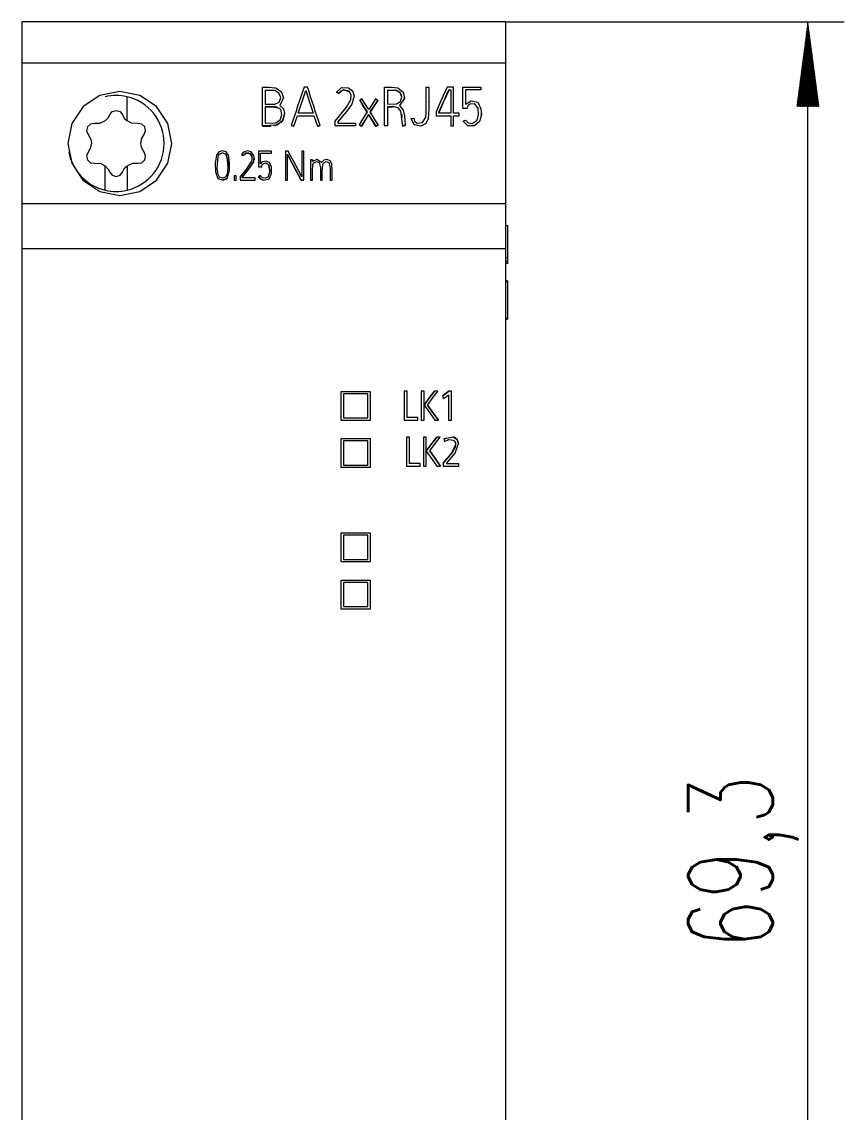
# Model space of a CAD drawing. Header units: millimetres. Extents: x 0 to 420, y 0 to 297.
# Drawn here: x 71.94 to 105.94, y 112.27 to 157.35 of the extents above; entities that cross this region are included whole.
import ezdxf

# ---------------------------------------------------------------- set-up
doc = ezdxf.new("R2010")
doc.units = ezdxf.units.MM
doc.layers.add('1', color=7, linetype='Continuous')
doc.layers.add('106', color=7, linetype='Continuous')
doc.styles.add('latin_extended', font='simplex.shx')

msp = doc.modelspace()

# ---------------------------------------------------------------- hatches: boundary and pattern name
at = {"layer": '106', "linetype": 'Continuous', "lineweight": 13}
h = msp.add_hatch(dxfattribs=at)
h.set_pattern_fill('ANSI31', scale=0.0062, style=0)
h.paths.add_polyline_path([(104.43543, 157.347483), (104.896213, 153.847485), (103.974646, 153.847481)], flags=0)

# ---------------------------------------------------------------- linework, layer by layer
at = {"layer": '1', "color": 7, "linetype": 'Continuous', "lineweight": 13}
for p, q in [((71.93505, 157.347483), (71.93505, 155.631602)), ((91.93505, 157.347483), (71.93505, 157.347483)), ((91.93505, 157.347483), (91.93505, 155.631602)), ((71.93505, 155.631602), (71.93505, 149.820155)), ((91.93505, 155.631602), (71.93505, 155.631602)), ((91.93505, 155.631602), (91.93505, 149.820155)), ((81.883177, 153.042258), (81.883177, 154.638644)), ((83.747255, 154.643078), (83.60523, 154.643078)), ((86.936159, 153.042258), (86.936159, 154.640861)), ((88.649335, 154.645295), (88.762512, 154.645295)), ((88.762512, 154.645295), (88.762512, 154.641422)), ((89.778878, 154.640861), (89.5148, 154.640861)), ((89.778878, 153.576619), (89.778878, 154.640861)), ((90.173885, 153.762865), (90.173885, 154.640861)), ((90.173885, 154.640861), (90.912858, 154.640861)), ((90.912858, 154.640861), (90.912858, 154.530005)), ((81.996353, 154.525571), (81.996353, 153.940241)), ((82.750874, 154.200618), (82.750874, 154.204491)), ((84.945591, 154.443537), (84.945591, 154.439664)), ((85.045452, 154.392543), (85.045452, 154.38867)), ((85.671251, 154.258844), (85.671251, 154.262717)), ((87.049335, 154.527788), (87.049335, 153.942458)), ((87.757112, 154.222542), (87.757112, 154.226414)), ((89.588032, 154.530005), (89.665702, 154.530005)), ((89.588032, 154.530005), (89.588032, 154.526132)), ((89.665702, 154.526132), (89.588032, 154.526132)), ((89.665702, 154.530005), (89.665702, 153.576619)), ((90.284842, 154.530005), (90.284842, 153.940241)), ((90.912858, 154.530005), (90.284842, 154.530005)), ((81.996353, 153.829381), (81.996353, 153.153123)), ((85.904259, 154.108747), (85.904259, 154.104875)), ((86.64989, 154.104313), (86.64989, 154.10044)), ((87.049335, 153.829381), (87.049335, 153.042258)), ((88.762579, 154.031231), (88.762579, 154.035111)), ((90.342539, 153.762865), (90.173885, 153.762865)), ((82.795233, 153.526557), (82.795233, 153.530429)), ((83.327837, 153.463539), (84.013552, 153.463539)), ((83.975826, 153.576619), (83.365563, 153.576619)), ((86.274855, 153.512319), (86.274855, 153.508446)), ((87.642197, 153.274706), (87.642197, 153.270833)), ((87.755437, 153.394675), (87.755437, 153.398548)), ((88.025757, 153.346025), (88.025757, 153.342153)), ((88.763434, 153.641668), (88.763434, 153.645544)), ((89.066534, 153.629832), (89.066534, 153.465757)), ((89.066534, 153.465757), (89.665702, 153.465757)), ((89.177491, 153.576619), (89.177491, 153.605443)), ((89.665702, 153.576619), (89.177491, 153.576619)), ((89.665702, 153.465757), (89.665702, 153.042258)), ((90.014107, 153.576619), (89.778878, 153.576619)), ((89.778878, 153.465757), (90.014107, 153.465757)), ((89.778878, 153.042258), (89.778878, 153.465757)), ((90.014107, 153.465757), (90.014107, 153.576619)), ((90.935074, 153.551882), (90.935074, 153.555754)), ((81.883177, 153.042258), (81.883177, 153.038386)), ((84.155577, 153.031172), (84.155577, 153.027299)), ((84.264315, 153.066648), (84.264315, 153.062776)), ((84.885674, 153.042258), (84.885674, 153.246248)), ((85.737824, 153.042258), (84.885674, 153.042258)), ((84.996631, 153.206337), (84.996631, 153.153123)), ((84.996631, 153.153123), (85.737824, 153.153123)), ((85.737824, 153.153123), (85.737824, 153.042258)), ((85.877629, 153.091039), (85.877629, 153.087166)), ((85.973052, 153.031172), (85.973052, 153.027299)), ((86.576659, 153.026737), (86.576659, 153.022865)), ((86.672082, 153.084387), (86.672082, 153.080514)), ((87.049335, 153.042258), (86.936159, 153.042258)), ((87.686229, 153.031172), (87.686229, 153.027299)), ((87.790528, 153.071083), (87.790528, 153.067211)), ((89.665702, 153.042258), (89.778878, 153.042258)), ((90.178323, 153.237379), (90.178323, 153.233507)), ((81.721964, 152.005247), (81.721964, 151.347264)), ((82.25742, 152.005247), (81.721964, 152.005247)), ((81.802371, 151.480262), (81.802371, 151.922163)), ((81.802371, 151.922163), (82.25742, 151.922163)), ((82.25742, 151.922163), (82.25742, 152.005247)), ((82.941024, 152.005247), (82.836466, 152.005247)), ((82.836466, 152.005247), (82.836466, 150.807043)), ((83.591052, 152.005247), (83.508879, 152.005247)), ((83.508879, 152.005247), (83.508879, 150.944915)), ((83.591052, 150.807043), (83.591052, 152.005247)), ((91.94755, 152.349982), (91.935048, 152.349982)), ((91.94755, 152.345157), (91.935048, 152.345157)), ((80.051684, 151.799211), (80.051684, 151.795339)), ((80.10087, 151.878948), (80.10087, 151.875075)), ((80.364475, 151.878948), (80.364475, 151.875075)), ((81.012735, 151.85734), (81.012735, 151.853467)), ((81.08519, 151.819297), (81.08519, 151.815425)), ((81.511375, 151.561522), (81.511375, 151.557649)), ((81.531403, 151.637911), (81.531403, 151.634039)), ((81.538766, 151.71895), (81.538766, 151.722822)), ((81.93756, 151.489392), (81.93756, 151.48552)), ((82.916873, 150.807043), (82.916873, 151.87073)), ((83.954503, 151.646433), (83.872329, 151.646433)), ((83.872329, 151.646433), (83.872329, 150.807043)), ((83.954503, 151.646433), (83.954503, 151.64256)), ((84.009874, 151.516783), (84.009874, 151.512911)), ((84.415148, 151.514957), (84.415148, 151.511085)), ((79.93505, 151.395351), (79.93505, 151.391478)), ((80.528528, 151.409737), (80.528528, 151.413609)), ((81.721964, 151.347264), (81.844194, 151.347264)), ((81.844194, 151.347264), (81.844194, 151.343391)), ((81.850674, 151.383785), (81.850674, 151.379913)), ((81.857153, 151.407828), (81.857153, 151.403956)), ((81.882778, 151.449523), (81.882778, 151.445651)), ((82.273619, 151.182087), (82.273619, 151.18596)), ((83.969818, 151.450132), (83.969818, 151.44626)), ((84.375092, 151.445263), (84.375092, 151.44139)), ((80.04432, 150.871871), (80.04432, 150.867998)), ((80.802146, 150.981437), (80.719973, 150.981437)), ((80.719973, 150.981437), (80.719973, 150.807043)), ((80.719973, 150.807043), (80.802146, 150.807043)), ((80.802146, 150.807043), (80.802146, 150.981437)), ((80.969145, 150.959828), (80.969145, 150.807043)), ((80.969145, 150.807043), (81.587069, 150.807043)), ((81.049552, 150.890132), (81.049552, 150.930002)), ((81.587069, 150.890132), (81.049552, 150.890132)), ((81.587069, 150.807043), (81.587069, 150.890132)), ((81.725204, 150.953437), (81.725204, 150.949565)), ((82.836466, 150.807043), (82.916873, 150.807043)), ((83.489734, 150.807043), (83.489734, 150.803171)), ((83.489734, 150.807043), (83.591052, 150.807043)), ((83.591052, 150.803171), (83.489734, 150.803171)), ((83.591052, 150.807043), (83.591052, 150.803171)), ((83.872329, 150.807043), (83.954503, 150.807043)), ((83.954503, 150.807043), (83.954503, 150.803171)), ((84.277602, 150.807043), (84.359776, 150.807043)), ((84.359776, 150.807043), (84.359776, 150.803171)), ((84.682876, 150.807043), (84.76505, 150.807043)), ((91.935048, 150.924634), (91.94755, 150.924634)), ((91.935048, 150.923116), (91.94755, 150.923116)), ((71.93505, 149.820155), (71.93505, 147.964393)), ((91.93505, 149.820155), (71.93505, 149.820155)), ((91.93505, 149.820155), (91.93505, 147.964393)), ((92.04755, 148.916726), (91.935052, 148.916726)), ((92.04755, 148.915527), (91.935052, 148.915527)), ((92.04755, 148.910409), (91.935052, 148.910409)), ((71.93505, 147.964393), (71.93505, 89.70243)), ((91.93505, 147.964393), (71.93505, 147.964393)), ((91.93505, 147.964393), (91.93505, 92.70243)), ((92.03505, 147.58478), (91.93505, 147.58478)), ((92.03505, 147.433493), (91.93505, 147.433493)), ((92.03505, 147.433493), (92.03505, 147.58478)), ((91.935052, 147.367079), (92.04755, 147.367079)), ((92.04755, 146.626443), (91.93505, 146.626443)), ((92.04755, 146.623641), (91.935052, 146.623641)), ((92.04755, 146.622277), (91.935052, 146.622277)), ((92.04755, 146.621391), (91.935052, 146.621391)), ((92.04755, 146.618923), (91.935052, 146.618923)), ((92.04755, 146.617316), (91.935052, 146.617316)), ((92.04755, 146.616451), (91.935052, 146.616451)), ((92.04755, 146.613867), (91.935052, 146.613867)), ((92.04755, 146.612403), (91.935052, 146.612403)), ((92.04755, 146.598247), (91.935052, 146.598247)), ((92.04755, 146.04386), (92.03505, 146.04386)), ((92.03505, 145.646853), (92.04755, 145.646853)), ((92.03505, 145.074895), (91.93505, 145.074895)), ((91.935052, 145.068932), (92.04755, 145.068932)), ((92.035048, 145.08316), (92.04755, 145.08316)), ((92.035048, 145.078109), (92.04755, 145.078109)), ((85.13505, 140.869683), (85.13505, 142.069683)), ((85.13505, 142.069683), (86.33505, 142.069683)), ((86.33505, 142.069683), (86.33505, 140.869683)), ((87.747087, 142.077208), (87.747087, 142.077296)), ((87.747087, 142.077208), (87.747087, 140.877181)), ((87.86507, 142.077208), (87.747087, 142.077208)), ((87.86507, 142.077208), (87.86507, 142.077296)), ((87.86507, 140.99153), (87.86507, 142.077208)), ((88.446076, 142.077208), (88.446076, 142.077296)), ((88.564059, 142.077208), (88.446076, 142.077208)), ((88.446076, 142.077208), (88.446076, 140.877181)), ((88.564059, 142.077208), (88.564059, 142.077296)), ((88.564059, 141.503876), (88.564059, 142.077208)), ((88.996843, 142.077208), (88.996843, 142.077296)), ((89.137775, 142.077208), (88.996843, 142.077208)), ((89.137775, 142.077208), (89.137775, 142.077296)), ((89.593508, 142.077208), (89.593508, 142.077296)), ((89.695832, 142.077208), (89.593508, 142.077208)), ((89.695832, 142.077208), (89.695832, 142.077296)), ((89.695832, 140.877181), (89.695832, 142.077208)), ((86.23505, 141.969683), (85.23505, 141.969683)), ((85.23505, 141.969683), (85.23505, 140.969683)), ((86.23505, 140.969683), (86.23505, 141.969683)), ((89.324334, 141.876462), (89.324334, 141.876551)), ((89.581899, 141.926648), (89.581899, 140.877181)), ((88.564059, 140.877181), (88.564059, 141.496252)), ((86.33505, 140.869683), (85.13505, 140.869683)), ((85.23505, 140.969683), (86.23505, 140.969683)), ((87.747087, 140.877181), (88.307034, 140.877181)), ((88.307034, 140.99153), (87.86507, 140.99153)), ((88.307034, 140.99153), (88.307034, 140.991618)), ((88.307034, 140.877181), (88.307034, 140.99153)), ((88.446076, 140.877181), (88.564059, 140.877181)), ((89.005483, 140.877181), (89.157214, 140.877181)), ((89.157214, 140.877181), (89.157214, 140.87727)), ((89.581899, 140.877181), (89.695832, 140.877181)), ((85.13505, 138.919683), (85.13505, 140.119683)), ((85.13505, 140.119683), (86.33505, 140.119683)), ((85.23505, 140.019683), (85.23505, 139.019683)), ((86.23505, 140.019683), (85.23505, 140.019683)), ((86.23505, 139.019683), (86.23505, 140.019683)), ((86.33505, 140.119683), (86.33505, 138.919683)), ((87.841658, 140.177166), (87.841658, 140.177255)), ((87.959641, 140.177166), (87.841658, 140.177166)), ((87.841658, 140.177166), (87.841658, 138.977142)), ((87.959641, 140.177166), (87.959641, 140.177255)), ((87.959641, 139.091491), (87.959641, 140.177166)), ((88.540647, 140.177166), (88.540647, 140.177255)), ((88.65863, 140.177166), (88.540647, 140.177166)), ((88.540647, 140.177166), (88.540647, 138.977142)), ((88.65863, 140.177166), (88.65863, 140.177255)), ((88.65863, 139.603835), (88.65863, 140.177166)), ((89.091414, 140.177166), (89.091414, 140.177255)), ((89.232346, 140.177166), (89.091414, 140.177166)), ((89.232346, 140.177166), (89.232346, 140.177255)), ((89.386507, 140.113004), (89.386507, 140.113093)), ((89.992621, 139.886848), (89.992621, 139.886937)), ((88.65863, 138.977142), (88.65863, 139.596212)), ((86.33505, 138.919683), (85.13505, 138.919683)), ((85.23505, 139.019683), (86.23505, 139.019683)), ((87.841658, 138.977142), (88.401605, 138.977142)), ((88.401605, 139.091491), (87.959641, 139.091491)), ((88.401605, 139.091491), (88.401605, 139.091579)), ((88.401605, 138.977142), (88.401605, 139.091491)), ((88.540647, 138.977142), (88.65863, 138.977142)), ((89.100054, 138.977142), (89.251785, 138.977142)), ((89.251785, 138.977142), (89.251785, 138.977231)), ((89.356809, 139.098161), (89.356809, 139.09825)), ((89.356809, 139.098161), (89.356809, 138.977142)), ((89.356809, 138.977142), (90.001261, 138.977142)), ((89.49882, 139.091579), (90.001261, 139.091579)), ((90.001261, 139.091491), (90.001261, 139.091579)), ((90.001261, 138.977142), (90.001261, 139.091491)), ((85.13505, 135.019683), (85.13505, 136.219683)), ((85.13505, 136.219683), (86.33505, 136.219683)), ((86.33505, 136.219683), (86.33505, 135.019683)), ((85.23505, 136.119683), (85.23505, 135.119683)), ((86.23505, 136.119683), (85.23505, 136.119683)), ((86.23505, 135.119683), (86.23505, 136.119683)), ((86.33505, 135.019683), (85.13505, 135.019683)), ((85.23505, 135.119683), (86.23505, 135.119683)), ((85.13505, 133.069683), (85.13505, 134.269683)), ((85.13505, 134.269683), (86.33505, 134.269683)), ((85.23505, 134.169683), (85.23505, 133.169683)), ((86.23505, 134.169683), (85.23505, 134.169683)), ((86.23505, 133.169683), (86.23505, 134.169683)), ((86.33505, 134.269683), (86.33505, 133.069683)), ((86.33505, 133.069683), (85.13505, 133.069683)), ((85.23505, 133.169683), (86.23505, 133.169683))]:
    msp.add_line(p, q, dxfattribs=at)
for points in [[(81.883177, 154.638644), (82.15254, 154.638673), (82.420443, 154.61455), (82.654194, 154.472182), (82.750681, 154.217877), (82.604398, 153.89368)], [(84.945591, 154.443537), (85.15666, 154.631498), (85.442912, 154.624261), (85.612522, 154.492983), (85.670795, 154.285609), (85.579461, 153.937356), (85.365605, 153.643751), (84.996631, 153.206337)], [(86.936159, 154.640861), (87.213265, 154.64087), (87.486908, 154.611211), (87.69762, 154.440503), (87.753824, 154.174949), (87.550861, 153.884811)], [(88.762512, 154.645295), (88.762543, 153.764989), (88.731085, 153.328088), (88.63004, 153.134226), (88.438117, 153.035487), (88.156834, 153.091103), (88.025757, 153.346025)], [(88.136714, 153.363763), (88.172672, 153.244601), (88.263287, 153.160487), (88.507852, 153.177717), (88.634522, 153.404541), (88.649615, 153.611923), (88.649377, 153.982889), (88.649335, 154.645295)], [(89.5148, 154.640861), (89.263771, 154.074692), (89.066534, 153.629832)], [(76.28505, 153.249156), (76.28505, 153.618855), (76.28505, 153.847903), (76.28505, 154.059587), (76.28505, 154.252575)], [(81.996353, 153.940241), (82.402943, 153.940992), (82.580817, 154.023712), (82.637915, 154.213155), (82.56748, 154.398196), (82.397533, 154.50324), (81.996353, 154.525571)], [(81.996353, 154.521698), (82.218188, 154.52187), (82.391319, 154.501219)], [(83.365563, 153.576619), (83.539674, 154.094338), (83.676242, 154.501182)], [(83.676242, 154.501182), (83.843698, 153.983332), (83.975826, 153.576619)], [(84.885674, 153.246248), (85.359468, 153.811985), (85.540543, 154.132788), (85.554888, 154.317545), (85.473513, 154.480908), (85.237612, 154.535584), (85.045452, 154.392543)], [(85.045452, 154.392543), (84.98953, 154.421099), (84.945591, 154.443537)], [(84.945591, 154.439664), (85.001513, 154.411108), (85.045452, 154.38867)], [(85.045452, 154.38867), (85.134472, 154.492272), (85.264499, 154.534379), (85.510821, 154.437315)], [(87.049335, 153.942458), (87.428981, 153.954897), (87.5871, 154.054433), (87.643994, 154.231887), (87.580902, 154.407577), (87.424925, 154.51084), (87.049335, 154.527788)], [(87.049335, 154.523915), (87.388057, 154.516418), (87.543479, 154.442485), (87.634304, 154.297574)], [(87.749268, 154.143589), (87.755609, 154.187595), (87.757122, 154.222328)], [(89.177491, 153.605443), (89.317973, 153.919401), (89.40863, 154.122657), (89.498574, 154.326225), (89.588032, 154.530005)], [(89.588032, 154.526132), (89.449641, 154.211259), (89.359166, 154.007924), (89.268685, 153.804589), (89.177491, 153.60157)], [(82.604398, 153.89368), (82.74781, 153.752731), (82.794801, 153.5556), (82.731869, 153.261183), (82.493464, 153.077654), (81.883177, 153.042258)], [(81.996353, 153.153123), (82.432441, 153.174629), (82.61696, 153.29346), (82.682518, 153.503471), (82.638438, 153.719778), (82.447894, 153.825819), (81.996353, 153.829381)], [(81.996353, 153.825509), (82.32835, 153.825796), (82.582536, 153.775704)], [(85.999682, 154.16861), (85.946245, 154.135087), (85.904259, 154.108747)], [(85.904259, 154.108747), (86.075754, 153.834348), (86.2105, 153.618746)], [(86.2105, 153.614873), (86.039005, 153.889276), (85.904259, 154.104875)], [(86.277075, 153.722955), (86.121735, 153.972524), (85.999682, 154.16861)], [(86.556686, 154.164176), (86.400104, 153.917094), (86.277075, 153.722955)], [(86.34143, 153.618746), (86.514168, 153.890665), (86.64989, 154.104313)], [(86.64989, 154.10044), (86.477152, 153.828524), (86.34143, 153.614873)], [(86.64989, 154.104313), (86.597696, 154.137836), (86.556686, 154.164176)], [(87.686229, 153.031172), (87.643508, 153.339925), (87.607748, 153.652119), (87.511656, 153.775113), (87.363419, 153.826246), (87.049335, 153.829381)], [(87.049335, 153.825509), (87.164807, 153.825393), (87.255547, 153.826368)], [(87.550861, 153.880939), (87.568308, 153.890384), (87.581605, 153.89837)], [(87.550861, 153.884811), (87.707508, 153.698677), (87.754184, 153.457916), (87.790528, 153.071083)], [(90.284842, 153.940241), (90.518871, 154.082803), (90.784413, 154.023262), (90.919446, 153.745486), (90.933801, 153.50115), (90.862984, 153.231665), (90.657226, 153.050125), (90.38032, 153.051653), (90.178323, 153.237379)], [(90.280403, 153.283942), (90.395393, 153.169151), (90.558683, 153.144458), (90.758592, 153.277876), (90.82263, 153.515231), (90.80146, 153.761456), (90.668362, 153.962151), (90.453469, 153.943617), (90.372887, 153.868586), (90.342539, 153.762865)], [(75.38505, 153.249149), (75.508122, 153.379075), (75.572632, 153.503226)], [(75.572632, 153.503226), (75.674909, 153.635254), (75.835258, 153.685569), (75.995454, 153.63507), (76.097468, 153.503226)], [(76.097468, 153.503226), (76.18508, 153.347631), (76.285038, 153.249158)], [(82.387247, 153.049017), (82.717433, 153.235232), (82.795233, 153.526952)], [(83.181374, 153.031172), (83.263394, 153.273299), (83.327837, 153.463539)], [(84.013552, 153.463539), (84.09179, 153.220993), (84.155577, 153.031172)], [(84.996631, 153.202465), (85.089153, 153.311676), (85.162038, 153.397331)], [(86.2105, 153.618746), (86.024093, 153.323232), (85.877629, 153.091039)], [(85.973052, 153.031172), (86.142062, 153.300616), (86.274855, 153.512319)], [(86.274855, 153.508446), (86.105846, 153.239006), (85.973052, 153.027299)], [(86.274855, 153.512319), (86.443865, 153.240395), (86.576659, 153.026737)], [(86.576659, 153.022865), (86.407649, 153.294792), (86.274855, 153.508446)], [(86.672082, 153.084387), (86.486916, 153.38363), (86.34143, 153.618746)], [(87.638202, 153.527391), (87.643634, 153.458223), (87.644681, 153.403779)], [(87.642197, 153.271341), (87.65614, 153.132877), (87.686229, 153.027299)], [(88.025757, 153.346025), (88.087893, 153.355958), (88.136714, 153.363763)], [(90.178323, 153.237379), (90.235488, 153.263454), (90.280403, 153.283942)], [(90.931149, 153.460657), (90.934405, 153.511406), (90.935078, 153.551343)], [(74.94128, 153.138715), (74.776115, 153.1163), (74.652274, 153.002828), (74.61566, 152.838801), (74.678846, 152.684214)], [(75.38505, 153.249149), (75.146821, 153.141456), (74.941253, 153.13872)], [(76.728854, 153.138721), (76.46865, 153.155013), (76.285026, 153.249167)], [(76.991237, 152.684194), (77.054408, 152.838437), (77.01806, 153.002421), (76.894319, 153.116144), (76.728854, 153.138721)], [(81.883177, 153.038386), (82.080365, 153.038272), (82.235285, 153.038427)], [(83.074855, 153.066648), (83.134506, 153.046781), (83.181374, 153.031172)], [(84.264315, 153.062776), (84.203421, 153.042909), (84.155577, 153.027299)], [(85.877629, 153.091039), (85.931066, 153.057513), (85.973052, 153.031172)], [(85.973052, 153.027299), (85.919616, 153.060825), (85.877629, 153.087166)], [(86.576659, 153.026737), (86.630095, 153.059021), (86.672082, 153.084387)], [(86.672082, 153.080514), (86.618645, 153.048231), (86.576659, 153.022865)], [(87.790528, 153.071083), (87.73212, 153.048733), (87.686229, 153.031172)], [(87.686229, 153.027299), (87.744636, 153.04965), (87.790528, 153.067211)], [(74.678846, 152.684214), (74.783647, 152.491403), (74.81005, 152.319683)], [(76.86005, 152.319683), (76.902391, 152.53571), (76.991237, 152.684194)], [(74.678862, 151.955172), (74.615693, 151.800946), (74.65203, 151.636961), (74.775768, 151.523228), (74.941241, 151.500644)], [(74.81005, 152.319683), (74.767706, 152.103656), (74.678862, 151.955172)], [(76.728819, 151.500651), (76.893989, 151.523067), (77.017826, 151.636539), (77.054439, 151.800564), (76.991256, 151.955148)], [(76.991256, 151.955148), (76.886455, 152.147964), (76.86005, 152.319683)], [(80.232525, 152.011942), (80.074866, 151.966493), (79.977742, 151.833965), (79.935436, 151.50816), (79.942296, 151.138352), (80.04432, 150.871871)], [(80.10087, 151.878948), (80.249721, 151.926532), (80.364475, 151.878948)], [(80.364475, 151.875075), (80.215465, 151.922657), (80.10087, 151.875075)], [(80.419257, 150.871871), (80.526644, 151.217998), (80.528004, 151.509617), (80.48683, 151.836), (80.389653, 151.967094), (80.232525, 152.011942)], [(81.258668, 152.011942), (81.096547, 151.962753), (81.012735, 151.85734)], [(81.456597, 151.720564), (81.423765, 151.849778), (81.312507, 151.920263), (81.179142, 151.90985), (81.08519, 151.815425)], [(81.08519, 151.819297), (81.194998, 151.919611), (81.346022, 151.914912), (81.445935, 151.805318), (81.450113, 151.652824)], [(81.527574, 151.818384), (81.411667, 151.975598), (81.258668, 152.011942)], [(83.508879, 150.944915), (83.315377, 151.305204), (83.190288, 151.538391), (83.065562, 151.77177), (82.941024, 152.005247)], [(74.941241, 151.500644), (75.201447, 151.484354), (75.385073, 151.390199)], [(76.28505, 151.390217), (76.523278, 151.497909), (76.728846, 151.500646)], [(80.23282, 150.88374), (80.111779, 150.921444), (80.046791, 151.032123), (80.017918, 151.287779), (80.051684, 151.799211)], [(80.051684, 151.799211), (80.075177, 151.846495), (80.10087, 151.878948)], [(80.364475, 151.878948), (80.446082, 151.581596), (80.447848, 151.334304), (80.424528, 151.054757), (80.36163, 150.930716), (80.23282, 150.88374)], [(80.44812, 151.409731), (80.438896, 151.679824), (80.364475, 151.875075)], [(81.434208, 151.589825), (81.195296, 151.232657), (80.978865, 150.971698)], [(81.012735, 151.85734), (81.05331, 151.836036), (81.08519, 151.819297)], [(81.08519, 151.815425), (81.044615, 151.836729), (81.012735, 151.853467)], [(81.049552, 150.930002), (81.327404, 151.270977), (81.511375, 151.561522)], [(81.511375, 151.557649), (81.268789, 151.19328), (81.049552, 150.926129)], [(81.450113, 151.652824), (81.442294, 151.617268), (81.434208, 151.589825)], [(81.511375, 151.561522), (81.524323, 151.603845), (81.531403, 151.637911)], [(81.531403, 151.637911), (81.538425, 151.739405), (81.527574, 151.818384)], [(81.538772, 151.718955), (81.536526, 151.671245), (81.531403, 151.634039)], [(81.886017, 151.557565), (81.83479, 151.518846), (81.802371, 151.480262)], [(81.93756, 151.489392), (82.060945, 151.503578), (82.150596, 151.421099), (82.19312, 151.176009), (82.114853, 150.941606), (82.005063, 150.884716), (81.881305, 150.902002)], [(81.882778, 151.449523), (81.911609, 151.474378), (81.93756, 151.489392)], [(81.932553, 150.801261), (82.155085, 150.861596), (82.262899, 151.069613), (82.262304, 151.334253), (82.181307, 151.525355), (82.040584, 151.591453), (81.886017, 151.557565)], [(82.193217, 151.181452), (82.148962, 151.420371), (82.059426, 151.500033), (81.93756, 151.48552)], [(82.916873, 151.87073), (83.111397, 151.508949), (83.237581, 151.275022), (83.363782, 151.041101), (83.489734, 150.807043)], [(83.489734, 150.803171), (83.295034, 151.16487), (83.168602, 151.398665), (83.04271, 151.632748), (82.916873, 151.866858)], [(84.322665, 151.525305), (84.126646, 151.656472), (83.954208, 151.574913)], [(83.954208, 151.574913), (83.954373, 151.614964), (83.954503, 151.646433)], [(83.954503, 151.64256), (83.954338, 151.602509), (83.954208, 151.57104)], [(83.969818, 151.450132), (83.989069, 151.489449), (84.009874, 151.516783)], [(84.009874, 151.516783), (84.116099, 151.571015), (84.225359, 151.52807), (84.277602, 151.309905), (84.277602, 151.129392), (84.277602, 150.807043)], [(84.748261, 151.475393), (84.679361, 151.59595), (84.555026, 151.655418), (84.420035, 151.624785), (84.322665, 151.525305)], [(84.375092, 151.445263), (84.394328, 151.486208), (84.415148, 151.514957)], [(84.415148, 151.514957), (84.520448, 151.570961), (84.630658, 151.529284), (84.682876, 151.310761), (84.682876, 151.129941), (84.682876, 150.807043)], [(84.76505, 150.807043), (84.76505, 151.182265), (84.748261, 151.475393)], [(75.38505, 150.386791), (75.38505, 150.691499), (75.38505, 150.914196), (75.38505, 151.148606), (75.38505, 151.39021)], [(75.385062, 151.390208), (75.507868, 151.260741), (75.572632, 151.136139)], [(75.572632, 151.136139), (75.675275, 151.003857), (75.83505, 150.953796), (75.994825, 151.003857), (76.097468, 151.136139)], [(76.097468, 151.136139), (76.185037, 151.291631), (76.28505, 151.390217)], [(76.28505, 151.390217), (76.28505, 151.020487), (76.28505, 150.791512), (76.28505, 150.579842), (76.28505, 150.386791)], [(81.844194, 151.347264), (81.847823, 151.367716), (81.850674, 151.383785)], [(81.850674, 151.379913), (81.847045, 151.359461), (81.844194, 151.343391)], [(81.850674, 151.383785), (81.853731, 151.39739), (81.857153, 151.407828)], [(81.857153, 151.407828), (81.869597, 151.432329), (81.882778, 151.449523)], [(83.954503, 150.807043), (83.954503, 151.167992), (83.969818, 151.450132)], [(84.359776, 150.807043), (84.359776, 151.165271), (84.375092, 151.445263)], [(84.76505, 151.31376), (84.76505, 151.31769)], [(80.04432, 150.871871), (80.256417, 150.799611), (80.419257, 150.871871)], [(80.419257, 150.867998), (80.207212, 150.795818), (80.04432, 150.867998)], [(80.978865, 150.971698), (80.973422, 150.965051), (80.969145, 150.959828)], [(81.799131, 150.988437), (81.757732, 150.968837), (81.725204, 150.953437)], [(81.725204, 150.953437), (81.820367, 150.838573), (81.932553, 150.801261)], [(81.932553, 150.797388), (81.794112, 150.853823), (81.725204, 150.949565)], [(81.836242, 150.933654), (81.812847, 150.962567), (81.799131, 150.988437)], [(81.881305, 150.902002), (81.854762, 150.917915), (81.836242, 150.933654)], [(92.03505, 147.586602), (92.03505, 147.854348), (92.03505, 148.08606), (92.03505, 148.38685), (92.03505, 148.749177), (92.03505, 148.910409)], [(92.03505, 147.367079), (92.03505, 147.367366), (92.03505, 147.371318), (92.03505, 147.433493)], [(92.03505, 145.068932), (92.03505, 145.068935), (92.03505, 145.068946), (92.03505, 145.069153), (92.03505, 145.072464), (92.03505, 145.125384), (92.03505, 145.900718), (92.03505, 146.566101), (92.03505, 146.609495), (92.03505, 146.612217), (92.03505, 146.612391), (92.03505, 146.6124), (92.03505, 146.612403)], [(88.564059, 141.503964), (88.806419, 141.825032), (88.996843, 142.077296)], [(88.996843, 142.077208), (88.754485, 141.756143), (88.564059, 141.503876)], [(88.70796, 141.504828), (88.948658, 141.825362), (89.137775, 142.077208)], [(89.324334, 141.876551), (89.475072, 141.988968), (89.593508, 142.077296)], [(89.593508, 142.077208), (89.442771, 141.96479), (89.324334, 141.876462)], [(89.324334, 141.876462), (89.352153, 141.817229), (89.374011, 141.770689)], [(89.374011, 141.770689), (89.490428, 141.858027), (89.581899, 141.926648)], [(88.564059, 141.496252), (88.811255, 141.149574), (89.005483, 140.877181)], [(88.70796, 141.504917), (88.959541, 141.153436), (89.157214, 140.87727)], [(89.157214, 140.877181), (88.905631, 141.228665), (88.70796, 141.504828)], [(88.65863, 139.603924), (88.90099, 139.924991), (89.091414, 140.177255)], [(89.091414, 140.177166), (88.849056, 139.856102), (88.65863, 139.603835)], [(88.802531, 139.604788), (89.043229, 139.925321), (89.232346, 140.177166)], [(89.415935, 139.994209), (89.589707, 140.077396), (89.778287, 140.052461), (89.865248, 139.939729), (89.863513, 139.795101), (89.734099, 139.538031), (89.356809, 139.098161)], [(89.356809, 139.09825), (89.70674, 139.500483), (89.873035, 139.877383)], [(89.386507, 140.113093), (89.770762, 140.183082), (89.937173, 140.076995), (89.992631, 139.887334)], [(89.49882, 139.091491), (89.853591, 139.514419), (89.991509, 139.918706), (89.93955, 140.073654), (89.808326, 140.171336), (89.386507, 140.113004)], [(89.386507, 140.113004), (89.402987, 140.046479), (89.415935, 139.994209)], [(88.65863, 139.596212), (88.905826, 139.249534), (89.100054, 138.977142)], [(88.802531, 139.604877), (89.054112, 139.253397), (89.251785, 138.977231)], [(89.251785, 138.977142), (89.000202, 139.328625), (88.802531, 139.604788)]]:
    msp.add_lwpolyline(points, dxfattribs=at)
msp.add_lwpolyline([(75.98505, 150.169683), (76.808642, 150.333683), (77.505904, 150.799978), (77.971458, 151.497076), (78.13505, 152.319009), (77.971875, 153.141283), (77.50597, 153.839322), (76.807982, 154.305956), (75.985129, 154.469683), (75.162641, 154.306173), (74.465483, 153.840675), (73.999306, 153.143893), (73.83505, 152.321331), (73.998169, 151.498218), (74.463501, 150.800674), (75.16005, 150.334267), (75.98505, 150.169683)], close=True, dxfattribs=at)
msp.add_polyline3d([(84.155577, 153.031172, 0), (84.157751, 153.031881, 0), (84.159926, 153.032591, 0), (84.162101, 153.0333, 0), (84.164276, 153.03401, 0), (84.16645, 153.034719, 0), (84.168625, 153.035429, 0), (84.1708, 153.036138, 0), (84.172975, 153.036848, 0), (84.17515, 153.037557, 0), (84.177324, 153.038267, 0), (84.179499, 153.038977, 0), (84.181674, 153.039686, 0), (84.183849, 153.040396, 0), (84.186023, 153.041105, 0), (84.188198, 153.041815, 0), (84.190373, 153.042524, 0), (84.192548, 153.043234, 0), (84.194722, 153.043943, 0), (84.196897, 153.044653, 0), (84.199072, 153.045362, 0), (84.201247, 153.046072, 0), (84.203421, 153.046781, 0), (84.205596, 153.047491, 0), (84.207771, 153.0482, 0), (84.209946, 153.04891, 0), (84.21212, 153.04962, 0), (84.214295, 153.050329, 0), (84.21647, 153.051039, 0), (84.218645, 153.051748, 0), (84.220819, 153.052458, 0), (84.222994, 153.053167, 0), (84.225169, 153.053877, 0), (84.227344, 153.054586, 0), (84.229518, 153.055296, 0), (84.231693, 153.056005, 0), (84.233868, 153.056715, 0), (84.236043, 153.057424, 0), (84.238217, 153.058134, 0), (84.240392, 153.058843, 0), (84.242567, 153.059553, 0), (84.244742, 153.060263, 0), (84.246917, 153.060972, 0), (84.249091, 153.061682, 0), (84.251266, 153.062391, 0), (84.253441, 153.063101, 0), (84.255616, 153.06381, 0), (84.25779, 153.06452, 0), (84.259965, 153.065229, 0), (84.26214, 153.065939, 0), (84.264315, 153.066648, 0)], dxfattribs=at)
for start, end in [(76.894321, 103.105679), (283.105679, 76.894321), (190.058738, 256.894321), (256.894321, 283.105679)]:
    msp.add_arc((75.83505, 152.319683), 1.984583, start, end, dxfattribs=at)
for centre, major_axis, ratio, start_param, end_param in [((82.535039, 122.520579), (251.533628, 748.729918), 0.011676, 1.53180327, 1.533910572), ((84.791052, 122.490196), (-245.339858, 749.105164), 0.011446, 4.749468694, 4.751574943)]:
    msp.add_ellipse(centre, major_axis=major_axis, ratio=ratio, start_param=start_param, end_param=end_param, dxfattribs=at)
at = {"layer": '106', "color": 7, "linetype": 'Continuous', "lineweight": 13}
for p, q in [((91.93505, 157.347483), (105.93543, 157.347483)), ((104.43543, 88.019683), (104.43543, 157.347483))]:
    msp.add_line(p, q, dxfattribs=at)

# ---------------------------------------------------------------- texts
at = {"layer": '106', "color": 7, "linetype": 'Continuous', "lineweight": 18, "insert": (104.049877, 119.010425), "char_height": 3.5, "attachment_point": 7, "rotation": 90, "line_spacing_factor": 0.963855, "style": 'latin_extended'}
msp.add_mtext('\\W0.6856;69,3', dxfattribs=at)

doc.saveas('drawing.dxf')
